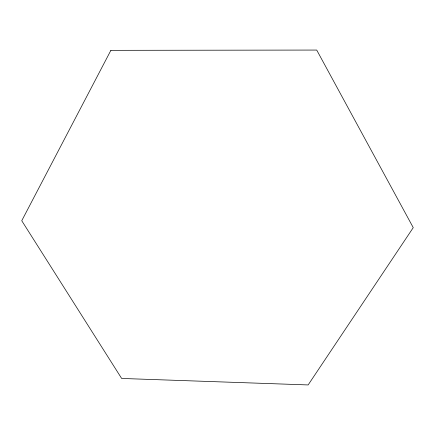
<?xml version="1.0" encoding="UTF-8"?>
<svg xmlns="http://www.w3.org/2000/svg" width="435" height="435" viewBox="0 0 435 435"><rect width="100%" height="100%" fill="white"/><g stroke="black" fill="none" stroke-linecap="round" stroke-linejoin="round"><path stroke-width="0.65" d="M110.887 50.335L21.75 220.73L121.648 378.45L308.143 384.937L413.25 227.63L316.713 50.063L110.887 50.335"/></g></svg>
